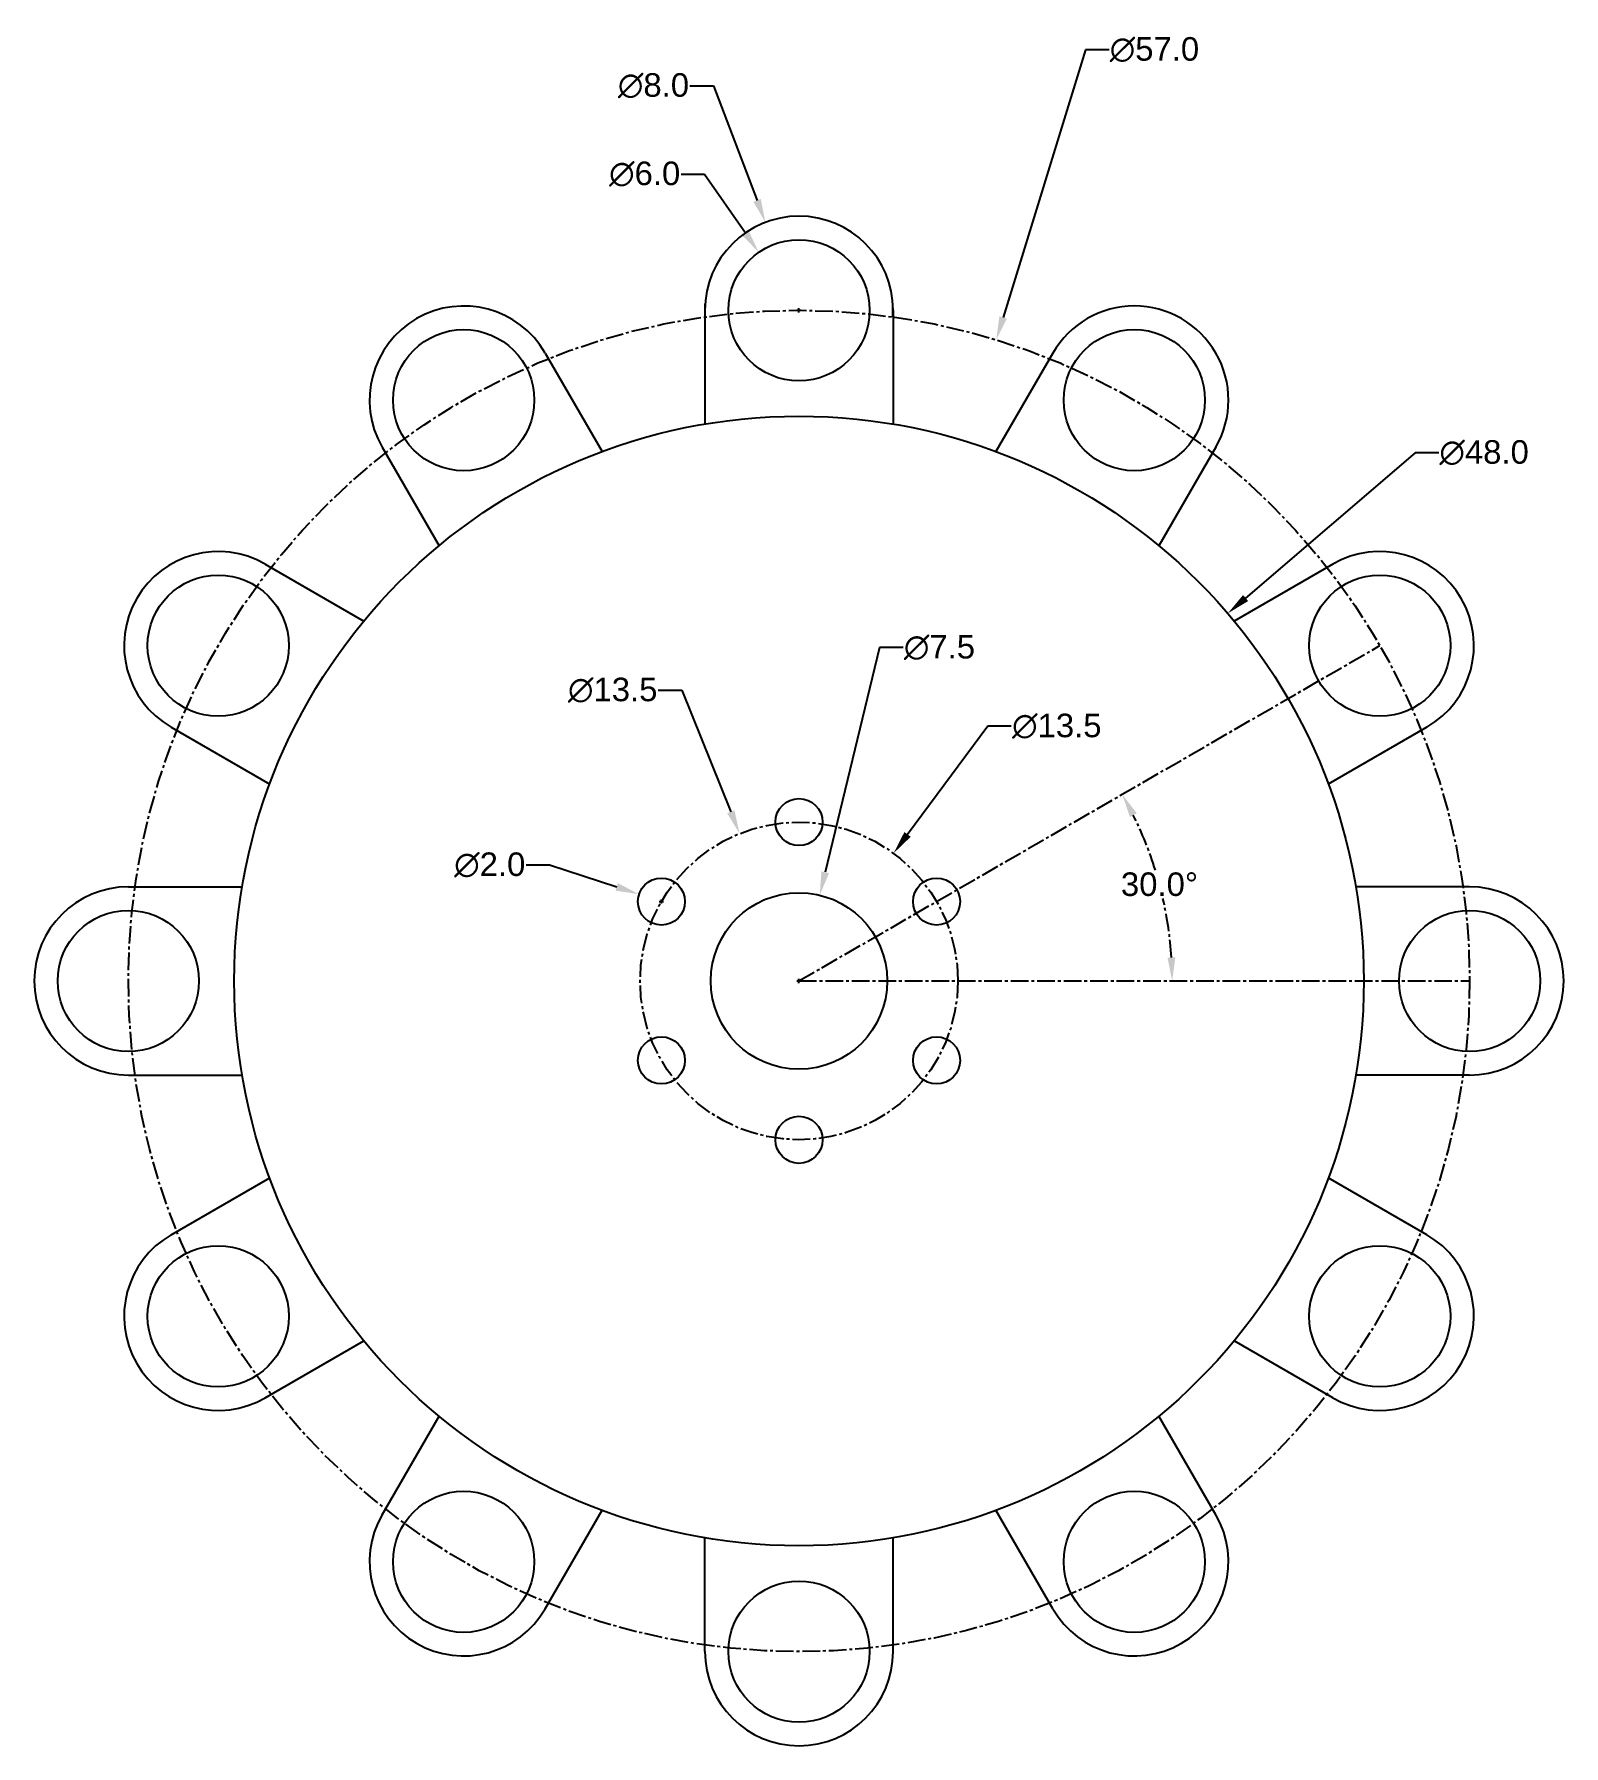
# Model space of a CAD drawing. Header units: millimetres. Extents: x 57 to 876, y -1 to 679.
# Drawn here: x 257.9 to 322.9, y 282.6 to 355.3 of the extents above; entities that cross this region are included whole.
import ezdxf

# ---------------------------------------------------------------- set-up
doc = ezdxf.new("R2010")
doc.units = ezdxf.units.MM
doc.header["$MEASUREMENT"] = 0
doc.linetypes.add('CENTER2', pattern=[1.125, 0.75, -0.125, 0.125, -0.125])
doc.styles.get("Standard").update_dxf_attribs({"font": 'arial.ttf'})
doc.dimstyles.get("Standard").update_dxf_attribs({"dimtxt": 1, "dimasz": 1, "dimexe": 0.18, "dimexo": 0.0625, "dimgap": 0.09, "dimtad": 0, "dimtih": 1, "dimtoh": 1, "dimdec": 1, "dimzin": 0, "dimdsep": 46, "dimtxsty": 'Standard', "dimcen": 0.09, "dimclre": 2, "dimclrt": 4, "dimadec": 1, "dimazin": 0, "dimtfac": 1, "dimtdec": 1, "dimtofl": 0, "dimtmove": 0, "dimatfit": 3, "dimfxl": 1, "dimtolj": 1, "dimtzin": 0, "dimarcsym": 0})

# ---------------------------------------------------------------- blocks, each defined once
blk = doc.blocks.new('*U123')
at = {"color": 7, "true_color": 0xffffff}
blk.add_circle((0, 0), 1, dxfattribs=at)
blk = doc.blocks.new('*U124')
at = {"color": 0, "linetype": 'ByBlock', "lineweight": -2, "transparency": 16777216}
blk.add_blockref('*U123', (1736.496, 532.747), dxfattribs=at)
for p, rotation in [((1730.65, 529.372), 59.99999999999999), ((1742.342, 529.372), 299.9999999999999), ((1730.65, 522.622), 120), ((1742.342, 522.622), 240), ((1736.496, 519.247), 180)]:
    blk.add_blockref('*U123', p, dxfattribs=dict(at, rotation=rotation))
blk = doc.blocks.new('*U134')
at = {"color": 7, "true_color": 0xffffff}
for p, q in [((-4, 0.418), (-4, -4.418)), ((4, 0.418), (4, -4.418))]:
    blk.add_line(p, q, dxfattribs=at)
blk.add_circle((0, 0.418), 3, dxfattribs=at)
blk.add_arc((0, 0.418), 4, 0, 180, dxfattribs=at)
blk = doc.blocks.new('*U135')
at = {"color": 0, "linetype": 'ByBlock', "lineweight": -2, "transparency": 16777216}
blk.add_blockref('*U134', (1736.496, 554.079), dxfattribs=at)
for p, rotation in [((1722.455, 550.317), 29.99999999999999), ((1712.176, 540.038), 59.99999999999999), ((1708.414, 525.997), 90), ((1712.176, 511.956), 120), ((1722.455, 501.677), 150)]:
    blk.add_blockref('*U134', p, dxfattribs=dict(at, rotation=rotation))
blk = doc.blocks.new('*U139')
at = {"color": 7, "true_color": 0xffffff}
for p, q in [((-4, 0.418), (-4, -4.418)), ((4, 0.418), (4, -4.418))]:
    blk.add_line(p, q, dxfattribs=at)
blk.add_circle((0, 0.418), 3, dxfattribs=at)
blk.add_arc((0, 0.418), 4, 0, 180, dxfattribs=at)
blk = doc.blocks.new('*U141')
at = {"color": 0, "linetype": 'ByBlock', "lineweight": -2, "transparency": 16777216}
blk.add_blockref('*U139', (1736.496, 554.079), dxfattribs=at)
for p, rotation in [((1722.455, 550.317), 29.99999999999999), ((1712.176, 540.038), 59.99999999999999), ((1708.414, 525.997), 90), ((1712.176, 511.956), 120), ((1722.455, 501.677), 150)]:
    blk.add_blockref('*U139', p, dxfattribs=dict(at, rotation=rotation))
blk = doc.blocks.new('*D142')
at = {"color": 0, "lineweight": -2, "transparency": 16777216}
for p, q in [((302.578, 354.636), (299.078, 343.258)), ((303.578, 354.636), (302.578, 354.636))]:
    blk.add_line(p, q, dxfattribs=at)
at = {"color": 2, "lineweight": -2, "transparency": 16777216}
for p, q in [((290.313, 315.062), (290.493, 315.062)), ((290.403, 314.972), (290.403, 315.152))]:
    blk.add_line(p, q, dxfattribs=at)
at = {"color": 0, "transparency": 16777216}
blk.add_solid([(298.918, 343.307), (299.237, 343.209), (298.784, 342.302)], dxfattribs=at)
at = {"layer": 'Defpoints', "color": 0, "transparency": 16777216}
for p in [(298.784, 342.302), (282.023, 287.822)]:
    blk.add_point(p, dxfattribs=at)
at = {"color": 4, "transparency": 16777216, "insert": (305.509, 354.636), "char_height": 1, "attachment_point": 5}
blk.add_mtext('\\A1;∅57.0', dxfattribs=at)
blk = doc.blocks.new('*D143')
at = {"color": 0, "lineweight": -2, "transparency": 16777216}
for p, q in [((285.389, 349.348), (286.389, 349.348)), ((286.389, 349.348), (288.123, 346.848))]:
    blk.add_line(p, q, dxfattribs=at)
at = {"color": 2, "lineweight": -2, "transparency": 16777216}
for p, q in [((290.313, 343.562), (290.493, 343.562)), ((290.403, 343.472), (290.403, 343.652))]:
    blk.add_line(p, q, dxfattribs=at)
at = {"color": 0, "transparency": 16777216}
blk.add_solid([(288.26, 346.943), (287.986, 346.753), (288.693, 346.027)], dxfattribs=at)
at = {"layer": 'Defpoints', "color": 0, "transparency": 16777216}
for p in [(288.693, 346.027), (292.114, 341.097)]:
    blk.add_point(p, dxfattribs=at)
at = {"color": 4, "transparency": 16777216, "insert": (283.846, 349.348), "char_height": 1, "attachment_point": 5}
blk.add_mtext('\\A1;∅6.0', dxfattribs=at)
blk = doc.blocks.new('*D144')
at = {"color": 0, "lineweight": -2, "transparency": 16777216}
for p, q in [((285.763, 353.103), (286.763, 353.103)), ((286.763, 353.103), (288.621, 348.234))]:
    blk.add_line(p, q, dxfattribs=at)
at = {"color": 2, "lineweight": -2, "transparency": 16777216}
for p, q in [((290.313, 343.562), (290.493, 343.562)), ((290.403, 343.472), (290.403, 343.652))]:
    blk.add_line(p, q, dxfattribs=at)
at = {"color": 0, "transparency": 16777216}
blk.add_solid([(288.777, 348.293), (288.465, 348.174), (288.977, 347.299)], dxfattribs=at)
at = {"layer": 'Defpoints', "color": 0, "transparency": 16777216}
for p in [(288.977, 347.299), (291.83, 339.825)]:
    blk.add_point(p, dxfattribs=at)
at = {"color": 4, "transparency": 16777216, "insert": (284.22, 353.103), "char_height": 1, "attachment_point": 5}
blk.add_mtext('\\A1;∅8.0', dxfattribs=at)
blk = doc.blocks.new('*D146')
at = {"color": 0, "lineweight": -2, "transparency": 16777216}
for p, q in [((316.588, 337.509), (309.384, 331.333)), ((317.588, 337.509), (316.588, 337.509))]:
    blk.add_line(p, q, dxfattribs=at)
at = {"color": 2, "lineweight": -2, "transparency": 16777216}
for p, q in [((290.313, 315.062), (290.493, 315.062)), ((290.403, 314.972), (290.403, 315.152))]:
    blk.add_line(p, q, dxfattribs=at)
at = {"color": 0, "transparency": 16777216}
blk.add_solid([(309.275, 331.46), (309.492, 331.207), (308.625, 330.682)], dxfattribs=at)
at = {"layer": 'Defpoints', "color": 0, "transparency": 16777216}
for p in [(308.625, 330.682), (272.182, 299.442)]:
    blk.add_point(p, dxfattribs=at)
at = {"color": 4, "transparency": 16777216, "insert": (319.519, 337.509), "char_height": 1, "attachment_point": 5}
blk.add_mtext('\\A1;∅48.0', dxfattribs=at)
blk = doc.blocks.new('*D147')
at = {"color": 0, "lineweight": -2, "transparency": 16777216}
for p, q in [((298.423, 325.887), (295.017, 321.289)), ((299.423, 325.887), (298.423, 325.887))]:
    blk.add_line(p, q, dxfattribs=at)
at = {"color": 2, "lineweight": -2, "transparency": 16777216}
for p, q in [((290.313, 315.062), (290.493, 315.062)), ((290.403, 314.972), (290.403, 315.152))]:
    blk.add_line(p, q, dxfattribs=at)
at = {"color": 0, "transparency": 16777216}
blk.add_solid([(294.883, 321.389), (295.151, 321.19), (294.422, 320.486)], dxfattribs=at)
at = {"layer": 'Defpoints', "color": 0, "transparency": 16777216}
for p in [(294.422, 320.486), (286.385, 309.638)]:
    blk.add_point(p, dxfattribs=at)
at = {"color": 4, "transparency": 16777216, "insert": (301.36, 325.887), "char_height": 1, "attachment_point": 5}
blk.add_mtext('\\A1;∅13.5', dxfattribs=at)
blk = doc.blocks.new('*D148')
at = {"color": 0, "lineweight": -2, "transparency": 16777216}
for p, q in [((293.825, 329.232), (291.518, 319.679)), ((294.825, 329.232), (293.825, 329.232))]:
    blk.add_line(p, q, dxfattribs=at)
at = {"color": 2, "lineweight": -2, "transparency": 16777216}
for p, q in [((290.313, 315.062), (290.493, 315.062)), ((290.403, 314.972), (290.403, 315.152))]:
    blk.add_line(p, q, dxfattribs=at)
at = {"color": 0, "transparency": 16777216}
blk.add_solid([(291.356, 319.719), (291.68, 319.64), (291.284, 318.707)], dxfattribs=at)
at = {"layer": 'Defpoints', "color": 0, "transparency": 16777216}
for p in [(291.284, 318.707), (289.523, 311.417)]:
    blk.add_point(p, dxfattribs=at)
at = {"color": 4, "transparency": 16777216, "insert": (296.373, 329.232), "char_height": 1, "attachment_point": 5}
blk.add_mtext('\\A1;∅7.5', dxfattribs=at)
blk = doc.blocks.new('*D149')
at = {"color": 0, "lineweight": -2, "transparency": 16777216}
for p, q in [((284.424, 327.417), (285.424, 327.417)), ((285.424, 327.417), (287.506, 322.25))]:
    blk.add_line(p, q, dxfattribs=at)
at = {"color": 2, "lineweight": -2, "transparency": 16777216}
for p, q in [((290.313, 315.062), (290.493, 315.062)), ((290.403, 314.972), (290.403, 315.152))]:
    blk.add_line(p, q, dxfattribs=at)
at = {"color": 0, "transparency": 16777216}
blk.add_solid([(287.661, 322.313), (287.352, 322.188), (287.88, 321.323)], dxfattribs=at)
at = {"layer": 'Defpoints', "color": 0, "transparency": 16777216}
for p in [(287.88, 321.323), (292.927, 308.802)]:
    blk.add_point(p, dxfattribs=at)
at = {"color": 4, "transparency": 16777216, "insert": (282.487, 327.417), "char_height": 1, "attachment_point": 5}
blk.add_mtext('\\A1;∅13.5', dxfattribs=at)
blk = doc.blocks.new('*D150')
at = {"color": 0, "lineweight": -2, "transparency": 16777216}
for p, q in [((278.804, 319.99), (279.804, 319.99)), ((279.804, 319.99), (282.657, 319.058))]:
    blk.add_line(p, q, dxfattribs=at)
at = {"color": 2, "lineweight": -2, "transparency": 16777216}
for p, q in [((284.468, 318.437), (284.648, 318.437)), ((284.558, 318.347), (284.558, 318.527))]:
    blk.add_line(p, q, dxfattribs=at)
at = {"color": 0, "transparency": 16777216}
blk.add_solid([(282.708, 319.217), (282.605, 318.9), (283.607, 318.748)], dxfattribs=at)
at = {"layer": 'Defpoints', "color": 0, "transparency": 16777216}
for p in [(283.607, 318.748), (285.508, 318.127)]:
    blk.add_point(p, dxfattribs=at)
at = {"color": 4, "transparency": 16777216, "insert": (277.262, 319.99), "char_height": 1, "attachment_point": 5}
blk.add_mtext('\\A1;∅2.0', dxfattribs=at)
blk = doc.blocks.new('*D152')
at = {"color": 0, "linetype": 'CENTER2', "lineweight": -2, "transparency": 16777216}
for start, end in [(17.26013, 26.38655), (3.61345, 12.76353)]:
    blk.add_arc((290.403, 315.062), 15.859, start, end, dxfattribs=at)
at = {"color": 0, "linetype": 'CENTER2', "transparency": 16777216}
for points in [[(304.463, 322.031), (304.757, 322.189), (304.138, 322.992)], [(306.397, 316.067), (306.064, 316.056), (306.262, 315.062)]]:
    blk.add_solid(points, dxfattribs=at)
at = {"layer": 'Defpoints', "color": 0, "linetype": 'CENTER2', "transparency": 16777216}
for p in [(315.085, 329.312), (306.021, 317.816), (290.403, 315.062), (290.403, 315.062), (318.903, 315.062)]:
    blk.add_point(p, dxfattribs=at)
at = {"color": 4, "linetype": 'CENTER2', "transparency": 16777216, "insert": (305.722, 319.167), "char_height": 1, "attachment_point": 5}
blk.add_mtext('\\A1;30.0°', dxfattribs=at)

msp = doc.modelspace()

# ---------------------------------------------------------------- linework, layer by layer
at = {"color": 7, "true_color": 0xffffff}
for p, q in [((286.413, 343.281), (286.413, 343.843)), ((286.413, 343.281), (286.413, 343.843)), ((294.394, 343.281), (294.394, 343.843))]:
    msp.add_line(p, q, dxfattribs=at)
at = {"color": 7, "linetype": 'CENTER2', "true_color": 0xffffff}
for q in [(315.085, 329.312), (318.903, 315.062)]:
    msp.add_line((290.403, 315.062), q, dxfattribs=at)
for radius in [28.5, 6.75]:
    msp.add_circle((290.403, 315.062), radius, dxfattribs=at)
at = {"color": 7, "true_color": 0xffffff}
for radius in [24, 3.75]:
    msp.add_circle((290.403, 315.062), radius, dxfattribs=at)

# ---------------------------------------------------------------- block references
for name in ['*U135', '*U124']:
    msp.add_blockref(name, (-1446.093, -210.935), dxfattribs=at)
at = {"color": 7, "true_color": 0xffffff, "rotation": 180}
msp.add_blockref('*U141', (2026.9, 841.059), dxfattribs=at)

# ---------------------------------------------------------------- dimensions: what is measured, and where the dimension line sits
at = {"color": 7, "true_color": 0xffffff}
for p1, p2, picture, middle in [((282.023, 287.822), (298.784, 342.302), '*D142', (305.509, 354.636)), ((291.83, 339.825), (288.977, 347.299), '*D144', (284.22, 353.103)), ((292.114, 341.097), (288.693, 346.027), '*D143', (283.846, 349.348)), ((272.182, 299.442), (308.625, 330.682), '*D146', (319.519, 337.509)), ((289.523, 311.417), (291.284, 318.707), '*D148', (296.373, 329.232)), ((292.927, 308.802), (287.88, 321.323), '*D149', (282.487, 327.417)), ((286.385, 309.638), (294.422, 320.486), '*D147', (301.36, 325.887)), ((285.508, 318.127), (283.607, 318.748), '*D150', (277.262, 319.99))]:
    dim = msp.add_diameter_dim_2p(p1=p1, p2=p2, dimstyle='Standard', dxfattribs=at)
    dim.commit()
    dim.dimension.update_dxf_attribs({"geometry": picture, "text_midpoint": middle, "dimtype": 163})
at = {"color": 7, "linetype": 'CENTER2', "true_color": 0xffffff}
dim = msp.add_angular_dim_2l(base=(306.021, 317.816), line1=((290.403, 315.062), (315.085, 329.312)), line2=((290.403, 315.062), (318.903, 315.062)), dimstyle='Standard', dxfattribs=at)
dim.commit()
dim.dimension.update_dxf_attribs({"geometry": '*D152', "text_midpoint": (305.722, 319.167)})

doc.saveas('drawing.dxf')
